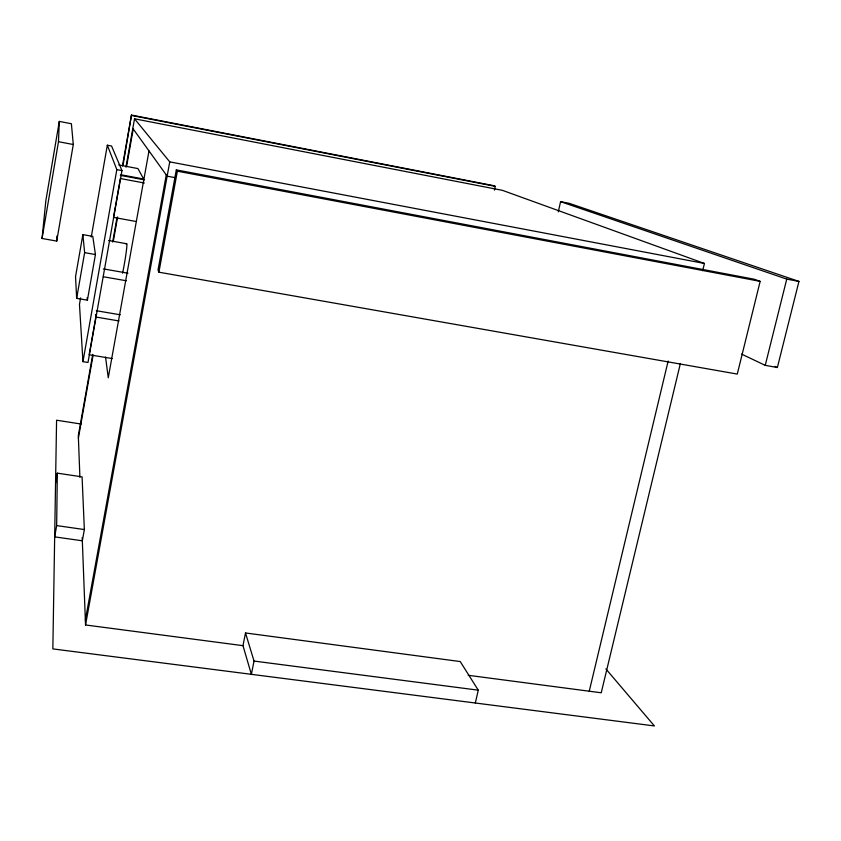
<?xml version="1.0" encoding="UTF-8"?>
<svg xmlns="http://www.w3.org/2000/svg" width="841" height="841" viewBox="0 0 841 841"><rect width="100%" height="100%" fill="white"/><g stroke="black" fill="none" stroke-linecap="round" stroke-linejoin="round"><path stroke-width="1.26" d="M56.662 525.593L57.325 473.157L82.082 476.868L84.352 529.546L82.334 540.795L54.676 536.873L56.662 525.593L84.352 529.546M56.736 241.094L73.293 144.515L71.39 123.743L59.301 121.419L45.845 200.736L42.05 238.476L56.736 241.094L56.894 236.006M42.05 238.476L58.481 141.709L59.301 121.419M82.87 234.607L75.543 276.689L76.657 298.345L87.411 300.184L95.432 254.55L92.783 236.384L82.87 234.607L84.636 252.636L76.657 298.345M80.61 297.882L79.474 304.347L82.954 361.641L88 362.471L121.966 170.576L111.559 146.019L107.322 145.209L91.248 237.067M55.548 483.302L57.325 473.157M82.954 361.641L116.836 169.609L107.322 145.209M122.45 165.992L131.469 115.059L492.942 185.504L495.244 186.334L494.424 190.129M95.527 314.418L95.832 317.025L89.157 354.755L112.273 358.56M123.007 165.456L131.469 115.059M92.752 354.345L78.318 435.67L79.906 477.299M112.662 242.029L117.015 217.504M125.95 167.159L134.518 118.802L502.466 190.36L704.432 263.464L702.698 270.676M78.413 437.972L93.088 355.238M113.272 241.472L117.635 216.915M126.571 166.497L133.225 128.999M148.994 150.917L108.268 377.798L105.556 357.057M85.351 620.153L166.266 174.928M475.344 703.002L478.256 690.167L460.216 661.552L245.509 632.968L254.035 661.068L251.375 674.324L242.975 645.667L85.54 624.968L169.745 161.871L134.518 118.802M176.316 169.893L158.024 269.993L158.907 272.19L737.284 374.077L760.159 281.357L754.198 279.212L176.316 169.893L177.367 171.186L760.159 281.357M158.907 272.19L177.367 171.186M242.975 645.667L245.509 632.968M558.298 211.869L560.579 201.661L569.22 203.343L798.95 281.43L777.357 367.517L765.236 365.351L741.531 354.082M589.247 691.207L668.153 361.031M680.39 363.47L601.231 692.784L468.195 675.291M765.236 365.351L786.755 279.107L560.579 201.661M254.035 661.068L478.256 690.167M81.22 424.053L56.578 420.206L52.846 648.905L654.403 725.941L605.867 668.931M96.337 310.718L120.263 314.797M95.832 317.025L119.023 320.957M103.38 268.889L127.958 273.199M103.306 276.752L126.36 280.768M84.636 252.636L95.432 254.55M108.636 240.515L126.686 243.743M136.137 221.498L113.493 217.377L120.368 178.523L144.358 183.002M121.03 174.791L143.653 179.028L137.935 168.568L118.749 164.952M120.316 175.349L144.526 179.879M174.896 177.619L167.149 176.158L132.815 128.431M116.836 169.609L121.966 170.576M169.745 161.871L704.432 263.464M786.755 279.107L798.95 281.43M58.481 141.709L73.293 144.515M131.848 115.532L495.244 186.334M774.982 366.403L777.357 367.517M87.18 297.619L87.411 300.184M82.208 537.588L85.54 624.968M126.287 244.468A18.208 1.083 -80.3 0 1 126.255 251.827A18.208 1.083 -80.3 0 1 122.555 273.157"/></g></svg>
